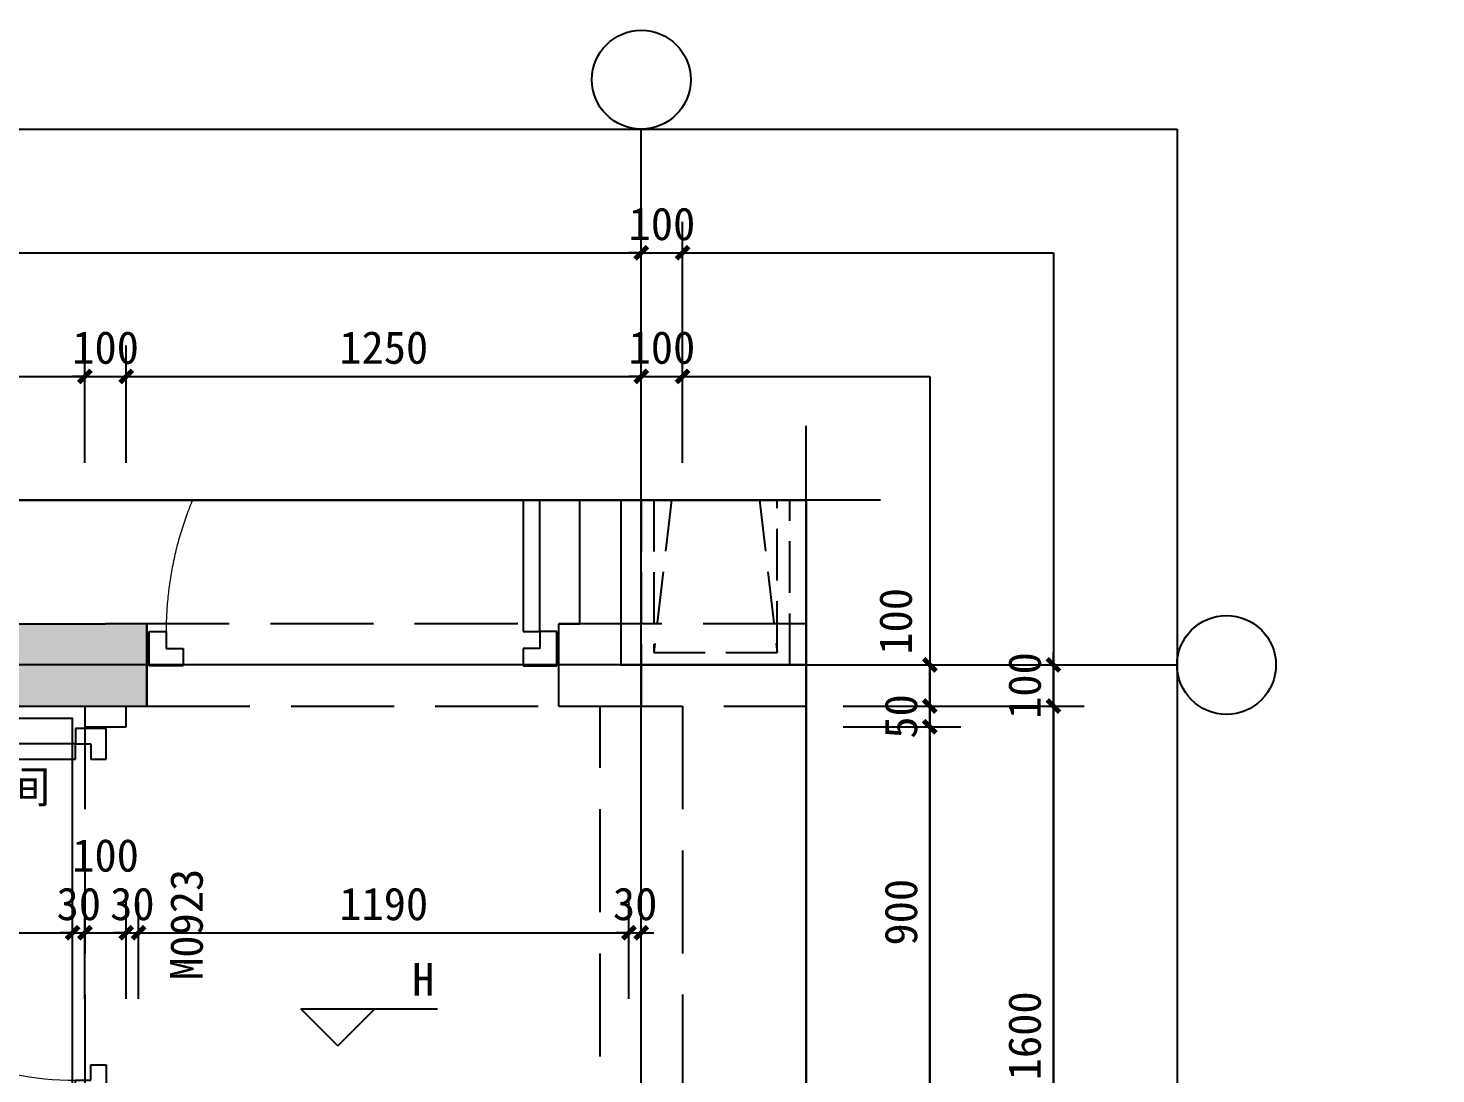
# Model space of a CAD drawing. Header units: millimetres. Extents: x -15 to 66915, y -15 to 18798.
# Drawn here: x 42392 to 45808, y 5430 to 7967 of the extents above; entities that cross this region are included whole.
import ezdxf
from ezdxf.enums import TextEntityAlignment as Align
from ezdxf.xclip import XClip

# ---------------------------------------------------------------- set-up
doc = ezdxf.new("R2010")
doc.units = ezdxf.units.MM
doc.header["$LTSCALE"] = 1000
doc.header["$XCLIPFRAME"] = 2
for name, pattern in [('105-家具-标$0$__DASH', [0.35, 0.25, -0.1]), ('105-家具-标$0$DASH', [0.35, 0.25, -0.1]), ('125-CF-3.1x2.4$0$DASH', [0.35, 0.25, -0.1]), ('3#-轴线$0$DOTE', [2.42, 2, -0.2, 0.02, -0.2]), ('DASH', [0.35, 0.25, -0.1])]:
    doc.linetypes.add(name, pattern=pattern)
doc.layers.get('Defpoints').update_dxf_attribs({"color": 4, "linetype": 'DASH'})
for name, color, linetype in [('105-墙体$0$A-COLU-CONC-HATC', 204, 'Continuous'), ('105-墙体$0$A-WALL-CONC', 9, 'Continuous'), ('105-家具-标$0$FF-FURN', 47, '105-家具-标$0$DASH'), ('110-J-MC$0$A-ANNO-HATC-SOLD', 252, 'Continuous'), ('110-J-MC$0$A-DOOR', 51, 'Continuous'), ('110-J-MC$0$A-FLOR-HRAL', 71, 'Continuous'), ('110-J-MC$0$A-WALL-BLOK', 131, 'Continuous'), ('110-J-MC$0$A-WALL-CONC', 9, 'Continuous'), ('110-J-MC$0$A-WALL-INSL', 241, 'Continuous'), ('120-CF-3.1x2.3$0$A-FLOR-SPCL', 225, 'Continuous'), ('125-CF-3.1x2.4$0$A-FLOR-SPCL', 225, 'Continuous'), ('125-WC-2x1.6+2.65x1.6$0$A-FLOR-SPCL', 225, 'Continuous'), ('125-墙体$0$125-墙体$0$A-COLU-CONC-HATC', 204, 'Continuous'), ('125-墙体$0$125-墙体$0$A-DOOR', 51, 'Continuous'), ('125-墙体$0$125-墙体$0$A-WALL-BLOK', 131, 'Continuous'), ('125-墙体$0$125-墙体$0$A-WALL-CONC', 9, 'Continuous'), ('140-墙体$0$A-COLU-CONC-HATC', 204, 'Continuous'), ('140-墙体$0$A-DOOR', 51, 'Continuous'), ('140-墙体$0$A-WALL-BLOK', 131, 'Continuous'), ('140-墙体$0$A-WALL-CONC', 9, 'Continuous'), ('3#-轴线$0$A-ANNO-DOTE', 10, '3#-轴线$0$DOTE'), ('3#~5#楼$0$A-ANNO-AXIS', 3, 'Continuous'), ('3#~5#楼$0$A-ANNO-DIMS', 3, 'Continuous'), ('3#~5#楼$0$A-ANNO-ELEV', 3, 'Continuous'), ('3#~5#楼$0$A-ANNO-SYMB', 3, 'Continuous'), ('3#~5#楼$0$A-ANNO-TEXT', 3, 'Continuous'), ('AXIS_TEXT', 7, 'Continuous')]:
    doc.layers.add(name, color=color, linetype=linetype)
doc.styles.add('3#~5#楼$0$_TCH_DIM', font='')
doc.styles.add('3#~5#楼$0$_TCH_DIM_T3', font='')
doc.styles.add('3#~5#楼$0$Standard', font='')
doc.styles.add('COMPLEX', font='COMPLEX')
doc.styles.get('3#~5#楼$0$_TCH_DIM').set_extended_font_data('SimSun')
doc.styles.get('3#~5#楼$0$_TCH_DIM_T3').set_extended_font_data('SimSun')
doc.styles.get('3#~5#楼$0$Standard').set_extended_font_data('SimSun')
doc.dimstyles.new('3#~5#楼$0$_TCH_ARCH&&30', dxfattribs={"dimtxt": 79.303797, "dimasz": 30, "dimexe": 75, "dimexo": 90, "dimgap": 30, "dimtad": 1, "dimdec": 0, "dimzin": 0, "dimdsep": 46, "dimtxsty": '3#~5#楼$0$_TCH_DIM_T3', "dimblk": '3#~5#楼$0$_ArchTick', "dimcen": 0.09, "dimclrt": 7, "dimazin": 2, "dimtfac": 1, "dimtdec": 0, "dimtix": 1, "dimtmove": 2, "dimatfit": 3, "dimfxl": 100, "dimtolj": 1, "dimtzin": 0, "dimarcsym": 0})

# ---------------------------------------------------------------- blocks, each defined once
blk = doc.blocks.new('105-家具-标$0$JR_Circles_Lignet_Roset_GR_365')
at = {"layer": '105-家具-标$0$FF-FURN', "color": 8, "linetype": '105-家具-标$0$DASH', "ltscale": 300}
for p, q in [((19.4, 0), (-19.4, 0)), ((0, 19.4), (0, -19.4))]:
    blk.add_line(p, q, dxfattribs=at)
for points in [[(-109.5, 10), (-104.5, 10, -0.908893), (104.5, 10), (109.5, 10, 0.912871)], [(-48.9, 10), (-109.5, 10, 0.022763), (-110, 0, 0.022763), (-109.5, -10), (-48.9, -10)], [(48.9, 10), (109.5, 10, -0.022763), (110, 0, -0.022763), (109.5, -10), (48.9, -10)], [(109.5, -10), (104.5, -10, -0.908893), (-104.5, -10), (-109.5, -10, 0.912871)]]:
    blk.add_lwpolyline(points, format="xyb", close=True, dxfattribs=at)
for points in [[(-43.9, 10), (-48.9, 10), (-48.9, -10), (-43.9, -10)], [(43.9, 10), (48.9, 10), (48.9, -10), (43.9, -10)]]:
    blk.add_lwpolyline(points, close=True, dxfattribs=at)
at = {"layer": '105-家具-标$0$FF-FURN', "linetype": '105-家具-标$0$DASH', "ltscale": 300}
for radius in [182.5, 177.5]:
    blk.add_circle((0, 0), radius, dxfattribs=at)
blk = doc.blocks.new('105-家具-标', base_point=(48050, 37750.5))
at = {"layer": '105-家具-标$0$FF-FURN', "linetype": '105-家具-标$0$__DASH', "ltscale": 20, "elevation": 0}
blk.add_lwpolyline([(46810.6, 38220.7), (46810.6, 37865.3), (45278.4, 37865.3), (45278.4, 40384), (46810.6, 40384), (46810.6, 40020.7)], dxfattribs=at)
at = {"layer": '105-家具-标$0$FF-FURN', "ltscale": 300}
blk.add_lwpolyline([(48000, 37750.5), (47570, 37750.5), (47570, 38200.3), (48000, 38200.3)], close=True, dxfattribs=at)
at = {"layer": 'Defpoints'}
blk.add_lwpolyline([(44800, 41950.5), (48050, 41950.5), (48050, 37750.5), (44800, 37750.5)], close=True, dxfattribs=at)
at = {"extrusion": (0, 0, -1), "xscale": -0.8321917809080333, "yscale": 0.8321917809080333, "zscale": -0.8321917809080333}
blk.add_blockref('105-家具-标$0$JR_Circles_Lignet_Roset_GR_365', (-47785, 37975.4), dxfattribs=at)
blk = doc.blocks.new('105-墙体')
at = {"layer": '105-墙体$0$A-COLU-CONC-HATC'}
for points in [[(-3550, 3250), (-3550, 100), (-3450, 33.3), (-3350, 100), (-3350, 3250)], [(-3950, -100), (-3450, -100), (-3450, 33.3), (-3550, 100), (-3950, 100)], [(-3450, 33.3), (-3450, -100), (-3000, -100), (-3000, 100), (-3350, 100)], [(-700, 100), (-700, -100), (-100, -100), (-100, 100)]]:
    blk.add_hatch(color=256, dxfattribs=at).paths.add_polyline_path(points)
at = {"layer": '105-墙体$0$A-WALL-CONC'}
for p, q in [((-3350, 3250), (-3350, 100)), ((-3350, 100), (-3000, 100)), ((-3000, 100), (-3000, -100)), ((-700, 100), (-100, 100)), ((-3950, -100), (-3450, -100)), ((-3450, -100), (-3000, -100)), ((-700, -100), (-100, -100))]:
    blk.add_line(p, q, dxfattribs=at)
blk = doc.blocks.new('110-J-MC$0$$WINLIB2D$00000001')
at = {"color": 0}
for points in [[(-0.5, 0.5), (-0.5, -0.5)], [(-0.5, 0.5), (0.5, 0.5)], [(0.5, -0.5), (0.5, 0.5)], [(0.5, 0.1667), (-0.5, 0.1667)], [(0.5, -0.1667), (-0.5, -0.1667)], [(-0.5, -0.5), (0.5, -0.5)]]:
    blk.add_lwpolyline(points, dxfattribs=at)
blk = doc.blocks.new('110-J-MC')
at = {"layer": '110-J-MC$0$A-ANNO-HATC-SOLD'}
blk.add_line((17300, 100), (19600, 100), dxfattribs=at)
at = {"layer": '110-J-MC$0$A-DOOR', "linetype": 'DASH'}
for p, q in [((17300, 100), (17300, -100)), ((19600, -100), (19600, 100))]:
    blk.add_line(p, q, dxfattribs=at)
at = {"layer": '110-J-MC$0$A-FLOR-HRAL'}
blk.add_line((18000, -710), (18000, -630), dxfattribs=at)
blk.add_lwpolyline([(17300, -700), (18000, -700), (18000, -720), (17300, -720)], close=True, dxfattribs=at)
at = {"layer": '110-J-MC$0$A-WALL-BLOK'}
for p, q in [((17100, -220), (17100, -100)), ((17100, -100), (17300, -100)), ((17300, -220), (17300, -100)), ((17100, -600), (17100, -220)), ((17300, -450), (17300, -220)), ((17300, -600), (17300, -450)), ((20200, -450), (19600, -450)), ((19600, -450), (19600, -600)), ((17100, -600), (17300, -600)), ((19600, -600), (20200, -600))]:
    blk.add_line(p, q, dxfattribs=at)
at = {"layer": '110-J-MC$0$A-WALL-CONC'}
for p, q in [((17300, -100), (17300, 100)), ((19600, -100), (19600, 100))]:
    blk.add_line(p, q, dxfattribs=at)
at = {"layer": '110-J-MC$0$A-WALL-INSL'}
for p, q in [((16980, -720), (16980, -220)), ((17300, -720), (17300, -600)), ((19600, -720), (19600, -600)), ((17300, -720), (16980, -720)), ((20200, -720), (19600, -720))]:
    blk.add_line(p, q, dxfattribs=at)
blk.add_lwpolyline([(16350, -220), (16980, -220)], dxfattribs=at)
at = {"layer": '110-J-MC$0$A-DOOR', "xscale": -2300, "yscale": -270, "zscale": 270, "rotation": 180}
blk.add_blockref('110-J-MC$0$$WINLIB2D$00000001', (18450, -585), dxfattribs=at)
blk = doc.blocks.new('1#2#楼$0$bhgtfv')
ref = blk.add_blockref('105-家具-标', (-6350, -10050), dxfattribs=dict(xscale=-1))
XClip(ref).set_block_clipping_path([(48500.0000000003, 35550.2386765273), (37700.0000000002, 35550.5252865783), (37700.0000000012, 41950.5252865784), (40400.0000000003, 41950.5252865782), (40400.0000000003, 49450.2386765273), (48500.0000000001, 49450.2386765273)])
ref = blk.add_blockref('105-墙体', (-6450, -10150), dxfattribs=dict(xscale=-1))
XClip(ref).set_block_clipping_path([(350, -2100.286610051), (-10450.0000000001, -2100), (-10449.9999999991, 4300.0000000001), (-7750, 4299.9999999999), (-7750, 11799.713389949), (349.9999999998, 11799.713389949)])
ref = blk.add_blockref('110-J-MC', (13850, -10150), dxfattribs=dict(xscale=-1))
XClip(ref).set_block_clipping_path([(20650, -2100.286610051), (9849.9999999999, -2100), (9850.0000000009, 4300.0000000001), (12550, 4299.9999999999), (12550, 11799.713389949), (20649.9999999998, 11799.713389949)])
blk = doc.blocks.new('140-墙体$0$$DorLib2D$00000009')
for p, q in [((0.4129, 0.9053), (0.4129, 0.0807)), ((0.4541, 0.9053), (0.4129, 0.9053)), ((0.4541, 0.0807), (0.4541, 0.9053)), ((0.4129, 0.7822), (0.378, 0.7822)), ((0.489, 0.7822), (0.4541, 0.7822)), ((0.4129, 0.6235), (0.378, 0.6235)), ((0.489, 0.6235), (0.4541, 0.6235)), ((-0.4941, 0.0807), (-0.4529, 0.0807)), ((-0.4941, -0.0018), (-0.4941, 0.0807)), ((-0.4529, 0.0807), (-0.4529, 0.0395)), ((0.4129, 0.0807), (0.4541, 0.0807)), ((0.4953, 0.0807), (0.4541, 0.0807)), ((0.4541, 0.0807), (0.4541, 0.0395)), ((0.4953, -0.0018), (0.4953, 0.0807)), ((-0.4529, 0.0395), (-0.4117, 0.0395)), ((-0.4117, 0.0395), (-0.4117, -0.0018)), ((0.4541, 0.0395), (0.4129, 0.0395)), ((0.4129, 0.0395), (0.4129, -0.0018)), ((-0.4941, -0.0018), (-0.4941, -0.0018)), ((-0.4117, -0.0018), (-0.4941, -0.0018)), ((0.4129, -0.0018), (0.4953, -0.0018)), ((0.4953, -0.0018), (0.4953, -0.0018))]:
    blk.add_line(p, q)
at = {"lineweight": 13}
for p, q in [((0.378, 0.7822), (0.378, 0.6235)), ((0.489, 0.7822), (0.489, 0.6235))]:
    blk.add_line(p, q, dxfattribs=at)
blk.add_arc((0.3716, 0.0817), 0.8246, 87.134, 180.0717, dxfattribs=at)
blk = doc.blocks.new('140-墙体')
at = {"layer": '140-墙体$0$A-COLU-CONC-HATC'}
for points in [[(-9250, -100), (-8550, -100), (-8550, 100), (-9250, 100)], [(-8550, 100), (-8550, -100), (-7950, -100), (-7950, 100)]]:
    blk.add_hatch(color=256, dxfattribs=at).paths.add_polyline_path(points)
at = {"layer": '140-墙体$0$A-WALL-BLOK'}
for p, q in [((-8450, 200), (-8550, 200)), ((-8550, 200), (-8550, 100)), ((-8450, 100), (-8450, 200))]:
    blk.add_line(p, q, dxfattribs=at)
at = {"layer": '140-墙体$0$A-WALL-CONC'}
for p, q in [((-9250, 100), (-8550, 100)), ((-9250, 100), (-9250, -100)), ((-8550, 100), (-7950, 100)), ((-7950, 100), (-7950, -100)), ((-9250, -100), (-8550, -100)), ((-8550, -100), (-7950, -100))]:
    blk.add_line(p, q, dxfattribs=at)
at = {"layer": '140-墙体$0$A-DOOR', "xscale": -1000, "yscale": 1000, "zscale": 100, "rotation": 90}
blk.add_blockref('140-墙体$0$$DorLib2D$00000009', (-8500, 700), dxfattribs=at)
blk = doc.blocks.new('140-家具-标', base_point=(48250, 37750.5))
at = {"layer": 'Defpoints'}
blk.add_lwpolyline([(52050, 37750.5), (56700, 37750.5), (56700, 45550.5), (52050, 45550.5)], close=True, dxfattribs=at)
blk = doc.blocks.new('1#2#楼$0$BGTVF')
ref = blk.add_blockref('140-墙体', (8550, -11200))
XClip(ref).set_block_clipping_path([(-12550, 3900.0000000001), (-9750, 3900.0000000001), (-9750, 11800.0000000001), (400.0000000001, 11800.0000000001), (400.0000000001, -2099.9999999999), (-12549.9999999999, -2100.0000000001)])
at = {"xscale": -1}
blk.add_blockref('140-家具-标', (8550, -11100), dxfattribs=at)
blk = doc.blocks.new('1#2#楼')
ref = blk.add_blockref('1#2#楼$0$bhgtfv', (48765.5, 17612.7))
XClip(ref).set_block_clipping_path([(-6850, -6150.0000760176), (-2600, -1749.9997476638)])
ref = blk.add_blockref('1#2#楼$0$BGTVF', (44795.5, 18662.7))
XClip(ref).set_block_clipping_path([(4450, -7200), (9050.0000531961, -2800)])
blk = doc.blocks.new('120-CF-3.1x2.3')
at = {"layer": '120-CF-3.1x2.3$0$A-FLOR-SPCL'}
blk.add_lwpolyline([(-50, -3045), (-650, -3045), (-650, -650), (-1650, -650), (-1650, -1950), (-2250, -1950)], dxfattribs=at)
at = {"layer": 'Defpoints'}
blk.add_lwpolyline([(-2300, 0), (0, 0), (0, -3100), (-2300, -3100)], close=True, dxfattribs=at)
blk = doc.blocks.new('120-墙体')
at = {"layer": 'Defpoints'}
blk.add_lwpolyline([(-6350, -3300), (-1750, -3300), (-1750, -3100), (-6350, -3100)], close=True, dxfattribs=at)
blk.add_blockref('120-CF-3.1x2.3', (-2900, -100))
blk = doc.blocks.new('125-CF-3.1x2.4')
at = {"layer": '125-CF-3.1x2.4$0$A-FLOR-SPCL'}
for points in [[(50, -3100), (50, -450), (410, -450), (410, -50), (2050, -50), (2050, -350), (2350, -350), (2350, -3100)], [(50, -3100), (650, -3100), (650, -650), (1750, -650), (1750, -1950), (2350, -1950)]]:
    blk.add_lwpolyline(points, dxfattribs=at)
at = {"layer": '125-CF-3.1x2.4$0$A-FLOR-SPCL', "linetype": '125-CF-3.1x2.4$0$DASH', "ltscale": 0.5}
for points in [[(410, -450), (50, -450), (50, -3100), (410, -3100)], [(380, -480), (80, -480), (80, -3070), (380, -3070)]]:
    blk.add_lwpolyline(points, close=True, dxfattribs=at)
for points in [[(80, -480), (380, -3070)], [(380, -480), (80, -3070)]]:
    blk.add_lwpolyline(points, dxfattribs=at)
at = {"layer": 'Defpoints'}
blk.add_lwpolyline([(0, -3100), (2400, -3100), (2400, 0), (0, 0)], close=True, dxfattribs=at)
blk = doc.blocks.new('125-WC-2x1.6+2.65x1.6')
at = {"layer": '125-WC-2x1.6+2.65x1.6$0$A-FLOR-SPCL'}
blk.add_lwpolyline([(1030, -1570), (1970, -1570), (1970, -30), (30, -30), (30, -1220), (1030, -1220)], close=True, dxfattribs=at)
at = {"layer": 'Defpoints'}
blk.add_lwpolyline([(0, 0), (2000, 0), (2000, -1600), (0, -1600)], close=True, dxfattribs=at)
blk = doc.blocks.new('125-墙体$0$125-墙体$0$$DorLib2D$00000009')
for p, q in [((0.4129, 0.9053), (0.4129, 0.0807)), ((0.4541, 0.9053), (0.4129, 0.9053)), ((0.4541, 0.0807), (0.4541, 0.9053)), ((0.4129, 0.7822), (0.378, 0.7822)), ((0.489, 0.7822), (0.4541, 0.7822)), ((0.4129, 0.6235), (0.378, 0.6235)), ((0.489, 0.6235), (0.4541, 0.6235)), ((-0.4941, 0.0807), (-0.4529, 0.0807)), ((-0.4941, -0.0018), (-0.4941, 0.0807)), ((-0.4529, 0.0807), (-0.4529, 0.0395)), ((0.4129, 0.0807), (0.4541, 0.0807)), ((0.4953, 0.0807), (0.4541, 0.0807)), ((0.4541, 0.0807), (0.4541, 0.0395)), ((0.4953, -0.0018), (0.4953, 0.0807)), ((-0.4529, 0.0395), (-0.4117, 0.0395)), ((-0.4117, 0.0395), (-0.4117, -0.0018)), ((0.4541, 0.0395), (0.4129, 0.0395)), ((0.4129, 0.0395), (0.4129, -0.0018)), ((-0.4941, -0.0018), (-0.4941, -0.0018)), ((-0.4117, -0.0018), (-0.4941, -0.0018)), ((0.4129, -0.0018), (0.4953, -0.0018)), ((0.4953, -0.0018), (0.4953, -0.0018))]:
    blk.add_line(p, q)
at = {"lineweight": 13}
for p, q in [((0.378, 0.7822), (0.378, 0.6235)), ((0.489, 0.7822), (0.489, 0.6235))]:
    blk.add_line(p, q, dxfattribs=at)
blk.add_arc((0.3716, 0.0817), 0.8246, 87.134, 180.0717, dxfattribs=at)
blk = doc.blocks.new('125-墙体')
at = {"layer": '125-墙体$0$125-墙体$0$A-COLU-CONC-HATC'}
for points in [[(33.3, -3200), (100, -3300), (2150, -3300), (2150, -3100), (100, -3100)], [(2150, -3300), (2250, -3300), (2250, -3100), (2150, -3100)]]:
    blk.add_hatch(color=256, dxfattribs=at).paths.add_polyline_path(points)
at = {"layer": '125-墙体$0$125-墙体$0$A-WALL-BLOK'}
for p, q in [((3300, -100), (3300, -3100)), ((3400, -100), (3400, -3200)), ((3250, -3100), (3300, -3100)), ((3400, -3200), (3450, -3200)), ((3450, -3200), (3450, -3300)), ((2100, -3300), (2100, -3350)), ((2200, -3350), (2200, -3300)), ((3250, -3300), (3350, -3300)), ((3350, -3300), (3450, -3300)), ((2100, -3350), (2200, -3350))]:
    blk.add_line(p, q, dxfattribs=at)
at = {"layer": '125-墙体$0$125-墙体$0$A-WALL-CONC'}
for p, q in [((100, -3100), (2150, -3100)), ((2250, -3100), (2150, -3100)), ((2250, -3300), (2250, -3100)), ((3250, -3300), (3250, -3100)), ((100, -3300), (2150, -3300)), ((2150, -3300), (2250, -3300))]:
    blk.add_line(p, q, dxfattribs=at)
at = {"layer": 'Defpoints'}
for points in [[(2250, -3300), (6950, -3300), (6950, -3100), (2250, -3100)], [(3350, -3300), (3550, -3300), (3550, -6600), (3350, -6600)]]:
    blk.add_lwpolyline(points, close=True, dxfattribs=at)
for name, p in [('125-CF-3.1x2.4', (3400, -100)), ('125-WC-2x1.6+2.65x1.6', (100, -3300))]:
    blk.add_blockref(name, p)
at = {"layer": '125-墙体$0$125-墙体$0$A-DOOR', "xscale": 1000, "yscale": 1000, "zscale": 200}
blk.add_blockref('125-墙体$0$125-墙体$0$$DorLib2D$00000009', (2750, -3200), dxfattribs=at)
at = {"layer": '125-墙体$0$125-墙体$0$A-DOOR', "xscale": -900, "yscale": -900, "zscale": 100, "rotation": 270}
blk.add_blockref('125-墙体$0$125-墙体$0$$DorLib2D$00000009', (2150, -3800), dxfattribs=at)
blk = doc.blocks.new('3#-轴线')
at = {"layer": '3#-轴线$0$A-ANNO-DOTE'}
for points in [[(-3000, 500), (45757.3, 500)], [(-3000, 0), (45757.3, 0)], [(-3000, -3200), (45757.3, -3200)], [(38350, -16100), (38350, -3200)]]:
    blk.add_lwpolyline(points, dxfattribs=at)
blk = doc.blocks.new('120-家具-标')
at = {"layer": 'Defpoints'}
blk.add_lwpolyline([(0, 0), (-7700, 0), (-7700, -3000), (-6750, -3000), (-6750, -4800), (-8250, -4800), (-8250, -7100), (-9450, -7100), (-9450, -10900), (800, -10900), (800, -5100), (0, -5100)], close=True, dxfattribs=at)
blk = doc.blocks.new('3#~5#楼$0$bghtrb')
at = {"xscale": -1}
for name, p in [('125-墙体', (20100, 0)), ('120-家具-标', (100, -100))]:
    blk.add_blockref(name, p, dxfattribs=at)
blk.add_blockref('3#-轴线', (-21700, 0))
blk.add_blockref('120-墙体', (0, 0), dxfattribs=at)
blk = doc.blocks.new('_AXISO')
blk.add_circle((0, 0), 0.5)
at = {"layer": 'AXIS_TEXT', "style": 'COMPLEX', "width": 1.041667}
blk.add_attdef('A', text='', height=0.56, dxfattribs=at).set_placement((-0.25, -0.28), (0.25, -0.28), align=Align.FIT)
blk = doc.blocks.new('3#~5#楼$0$_ArchTick')
at = {"color": 0, "linetype": 'ByBlock', "const_width": 0.4}
blk.add_lwpolyline([(-0.5, -0.5), (0.5, 0.5)], dxfattribs=at)
blk = doc.blocks.new('*D1047')
at = {"layer": '3#~5#楼$0$A-ANNO-DIMS', "color": 0, "lineweight": -2, "transparency": 16777216}
for p, q in [((44370.3, 6272.2), (44655.3, 6272.2)), ((44580.3, 5372.2), (44580.3, 6272.2)), ((44370.3, 5372.2), (44655.3, 5372.2))]:
    blk.add_line(p, q, dxfattribs=at)
at = {"layer": 'Defpoints', "color": 0, "transparency": 16777216}
for p in [(44280.3, 6272.2), (44580.3, 6272.2), (44280.3, 5372.2)]:
    blk.add_point(p, dxfattribs=at)
at = {"layer": '3#~5#楼$0$A-ANNO-DIMS', "color": 0, "lineweight": -2, "transparency": 16777216, "xscale": 30, "yscale": 30, "zscale": 30}
for p, rotation in [((44580.3, 6272.2), 90), ((44580.3, 5372.2), 270)]:
    blk.add_blockref('3#~5#楼$0$_ArchTick', p, dxfattribs=dict(at, rotation=rotation))
at = {"layer": '3#~5#楼$0$A-ANNO-DIMS', "color": 7, "transparency": 16777216, "insert": (44510.7, 5822.2), "char_height": 79.3, "attachment_point": 5, "rotation": 90, "style": '3#~5#楼$0$_TCH_DIM_T3'}
blk.add_mtext('\\A1;900', dxfattribs=at)
blk = doc.blocks.new('*D1048')
at = {"layer": '3#~5#楼$0$A-ANNO-DIMS', "color": 0, "lineweight": -2, "transparency": 16777216}
for p, q in [((44370.3, 6322.2), (44655.3, 6322.2)), ((44580.3, 6322.2), (44580.3, 6352.2)), ((44580.3, 6272.2), (44580.3, 6322.2)), ((44370.3, 6272.2), (44655.3, 6272.2)), ((44580.3, 6272.2), (44580.3, 6242.2))]:
    blk.add_line(p, q, dxfattribs=at)
at = {"layer": 'Defpoints', "color": 0, "transparency": 16777216}
for p in [(44280.3, 6322.2), (44580.3, 6322.2), (44280.3, 6272.2)]:
    blk.add_point(p, dxfattribs=at)
at = {"layer": '3#~5#楼$0$A-ANNO-DIMS', "color": 0, "lineweight": -2, "transparency": 16777216, "xscale": 30, "yscale": 30, "zscale": 30}
for p, rotation in [((44580.3, 6322.2), 270), ((44580.3, 6272.2), 90)]:
    blk.add_blockref('3#~5#楼$0$_ArchTick', p, dxfattribs=dict(at, rotation=rotation))
at = {"layer": '3#~5#楼$0$A-ANNO-DIMS', "color": 7, "transparency": 16777216, "insert": (44510.7, 6297.2), "char_height": 79.3, "attachment_point": 5, "rotation": 90, "style": '3#~5#楼$0$_TCH_DIM_T3'}
blk.add_mtext('\\A1;50', dxfattribs=at)
blk = doc.blocks.new('*D1049')
at = {"layer": '3#~5#楼$0$A-ANNO-DIMS', "color": 0, "lineweight": -2, "transparency": 16777216}
for p, q in [((44370.3, 6422.2), (44655.3, 6422.2)), ((44580.3, 6322.2), (44580.3, 6422.2)), ((44370.3, 6322.2), (44655.3, 6322.2))]:
    blk.add_line(p, q, dxfattribs=at)
at = {"layer": 'Defpoints', "color": 0, "transparency": 16777216}
for p in [(44280.3, 6422.2), (44580.3, 6422.2), (44280.3, 6322.2)]:
    blk.add_point(p, dxfattribs=at)
at = {"layer": '3#~5#楼$0$A-ANNO-DIMS', "color": 0, "lineweight": -2, "transparency": 16777216, "xscale": 30, "yscale": 30, "zscale": 30}
for p, rotation in [((44580.3, 6422.2), 90), ((44580.3, 6322.2), 270)]:
    blk.add_blockref('3#~5#楼$0$_ArchTick', p, dxfattribs=dict(at, rotation=rotation))
at = {"layer": '3#~5#楼$0$A-ANNO-DIMS', "color": 7, "transparency": 16777216, "insert": (44497.8, 6528), "char_height": 79.3, "attachment_point": 5, "rotation": 90, "style": '3#~5#楼$0$_TCH_DIM_T3'}
blk.add_mtext('\\A1;100', dxfattribs=at)
blk = doc.blocks.new('*D1050')
at = {"layer": '3#~5#楼$0$A-ANNO-DIMS', "color": 0, "lineweight": -2, "transparency": 16777216}
for p, q in [((44370.3, 6422.2), (44955.3, 6422.2)), ((44880.3, 6422.2), (44880.3, 6452.2)), ((44880.3, 6322.2), (44880.3, 6422.2)), ((44370.3, 6322.2), (44955.3, 6322.2)), ((44880.3, 6322.2), (44880.3, 6292.2))]:
    blk.add_line(p, q, dxfattribs=at)
at = {"layer": 'Defpoints', "color": 0, "transparency": 16777216}
for p in [(44280.3, 6422.2), (44880.3, 6422.2), (44280.3, 6322.2)]:
    blk.add_point(p, dxfattribs=at)
at = {"layer": '3#~5#楼$0$A-ANNO-DIMS', "color": 0, "lineweight": -2, "transparency": 16777216, "xscale": 30, "yscale": 30, "zscale": 30}
for p, rotation in [((44880.3, 6422.2), 270), ((44880.3, 6322.2), 90)]:
    blk.add_blockref('3#~5#楼$0$_ArchTick', p, dxfattribs=dict(at, rotation=rotation))
at = {"layer": '3#~5#楼$0$A-ANNO-DIMS', "color": 7, "transparency": 16777216, "insert": (44810.7, 6372.2), "char_height": 79.3, "attachment_point": 5, "rotation": 90, "style": '3#~5#楼$0$_TCH_DIM_T3'}
blk.add_mtext('\\A1;100', dxfattribs=at)
blk = doc.blocks.new('*D1051')
at = {"layer": '3#~5#楼$0$A-ANNO-DIMS', "color": 0, "lineweight": -2, "transparency": 16777216}
for p, q in [((44370.3, 6322.2), (44955.3, 6322.2)), ((44880.3, 4722.2), (44880.3, 6322.2)), ((44370.3, 4722.2), (44955.3, 4722.2))]:
    blk.add_line(p, q, dxfattribs=at)
at = {"layer": 'Defpoints', "color": 0, "transparency": 16777216}
for p in [(44280.3, 6322.2), (44880.3, 6322.2), (44280.3, 4722.2)]:
    blk.add_point(p, dxfattribs=at)
at = {"layer": '3#~5#楼$0$A-ANNO-DIMS', "color": 0, "lineweight": -2, "transparency": 16777216, "xscale": 30, "yscale": 30, "zscale": 30}
for p, rotation in [((44880.3, 6322.2), 90), ((44880.3, 4722.2), 270)]:
    blk.add_blockref('3#~5#楼$0$_ArchTick', p, dxfattribs=dict(at, rotation=rotation))
at = {"layer": '3#~5#楼$0$A-ANNO-DIMS', "color": 7, "transparency": 16777216, "insert": (44810.7, 5522.2), "char_height": 79.3, "attachment_point": 5, "rotation": 90, "style": '3#~5#楼$0$_TCH_DIM_T3'}
blk.add_mtext('\\A1;1600', dxfattribs=at)
blk = doc.blocks.new('*D1066')
at = {"layer": '3#~5#楼$0$A-ANNO-DIMS', "color": 0, "lineweight": -2, "transparency": 16777216}
for p, q in [((43880.3, 6912.2), (43880.3, 7197.2)), ((43980.3, 6912.2), (43980.3, 7197.2)), ((43880.3, 7122.2), (43850.3, 7122.2)), ((43880.3, 7122.2), (43980.3, 7122.2)), ((43980.3, 7122.2), (44010.3, 7122.2))]:
    blk.add_line(p, q, dxfattribs=at)
at = {"layer": 'Defpoints', "color": 0, "transparency": 16777216}
for p in [(43980.3, 7122.2), (43880.3, 6822.2), (43980.3, 6822.2)]:
    blk.add_point(p, dxfattribs=at)
at = {"layer": '3#~5#楼$0$A-ANNO-DIMS', "color": 0, "lineweight": -2, "transparency": 16777216, "xscale": 30, "yscale": 30, "zscale": 30}
blk.add_blockref('3#~5#楼$0$_ArchTick', (43880.3, 7122.2), dxfattribs=at)
at = {"layer": '3#~5#楼$0$A-ANNO-DIMS', "color": 0, "lineweight": -2, "transparency": 16777216, "xscale": 30, "yscale": 30, "zscale": 30, "rotation": 180}
blk.add_blockref('3#~5#楼$0$_ArchTick', (43980.3, 7122.2), dxfattribs=at)
at = {"layer": '3#~5#楼$0$A-ANNO-DIMS', "color": 7, "transparency": 16777216, "insert": (43930.3, 7191.9), "char_height": 79.3, "attachment_point": 5, "style": '3#~5#楼$0$_TCH_DIM_T3'}
blk.add_mtext('\\A1;100', dxfattribs=at)
blk = doc.blocks.new('*D1067')
at = {"layer": '3#~5#楼$0$A-ANNO-DIMS', "color": 0, "lineweight": -2, "transparency": 16777216}
for p, q in [((42630.3, 6912.2), (42630.3, 7197.2)), ((43880.3, 6912.2), (43880.3, 7197.2)), ((42630.3, 7122.2), (43880.3, 7122.2))]:
    blk.add_line(p, q, dxfattribs=at)
at = {"layer": 'Defpoints', "color": 0, "transparency": 16777216}
for p in [(43880.3, 7122.2), (42630.3, 6822.2), (43880.3, 6822.2)]:
    blk.add_point(p, dxfattribs=at)
at = {"layer": '3#~5#楼$0$A-ANNO-DIMS', "color": 0, "lineweight": -2, "transparency": 16777216, "xscale": 30, "yscale": 30, "zscale": 30, "rotation": 180}
blk.add_blockref('3#~5#楼$0$_ArchTick', (42630.3, 7122.2), dxfattribs=at)
at = {"layer": '3#~5#楼$0$A-ANNO-DIMS', "color": 0, "lineweight": -2, "transparency": 16777216, "xscale": 30, "yscale": 30, "zscale": 30}
blk.add_blockref('3#~5#楼$0$_ArchTick', (43880.3, 7122.2), dxfattribs=at)
at = {"layer": '3#~5#楼$0$A-ANNO-DIMS', "color": 7, "transparency": 16777216, "insert": (43255.3, 7191.9), "char_height": 79.3, "attachment_point": 5, "style": '3#~5#楼$0$_TCH_DIM_T3'}
blk.add_mtext('\\A1;1250', dxfattribs=at)
blk = doc.blocks.new('*D1068')
at = {"layer": '3#~5#楼$0$A-ANNO-DIMS', "color": 0, "lineweight": -2, "transparency": 16777216}
for p, q in [((42530.3, 6912.2), (42530.3, 7197.2)), ((42630.3, 6912.2), (42630.3, 7197.2)), ((42530.3, 7122.2), (42500.3, 7122.2)), ((42530.3, 7122.2), (42630.3, 7122.2)), ((42630.3, 7122.2), (42660.3, 7122.2))]:
    blk.add_line(p, q, dxfattribs=at)
at = {"layer": 'Defpoints', "color": 0, "transparency": 16777216}
for p in [(42630.3, 7122.2), (42530.3, 6822.2), (42630.3, 6822.2)]:
    blk.add_point(p, dxfattribs=at)
at = {"layer": '3#~5#楼$0$A-ANNO-DIMS', "color": 0, "lineweight": -2, "transparency": 16777216, "xscale": 30, "yscale": 30, "zscale": 30}
blk.add_blockref('3#~5#楼$0$_ArchTick', (42530.3, 7122.2), dxfattribs=at)
at = {"layer": '3#~5#楼$0$A-ANNO-DIMS', "color": 0, "lineweight": -2, "transparency": 16777216, "xscale": 30, "yscale": 30, "zscale": 30, "rotation": 180}
blk.add_blockref('3#~5#楼$0$_ArchTick', (42630.3, 7122.2), dxfattribs=at)
at = {"layer": '3#~5#楼$0$A-ANNO-DIMS', "color": 7, "transparency": 16777216, "insert": (42580.3, 7191.9), "char_height": 79.3, "attachment_point": 5, "style": '3#~5#楼$0$_TCH_DIM_T3'}
blk.add_mtext('\\A1;100', dxfattribs=at)
blk = doc.blocks.new('*D1069')
at = {"layer": '3#~5#楼$0$A-ANNO-DIMS', "color": 0, "lineweight": -2, "transparency": 16777216}
for p, q in [((40530.3, 6912.2), (40530.3, 7197.2)), ((42530.3, 6912.2), (42530.3, 7197.2)), ((40530.3, 7122.2), (42530.3, 7122.2))]:
    blk.add_line(p, q, dxfattribs=at)
at = {"layer": 'Defpoints', "color": 0, "transparency": 16777216}
for p in [(42530.3, 7122.2), (40530.3, 6822.2), (42530.3, 6822.2)]:
    blk.add_point(p, dxfattribs=at)
at = {"layer": '3#~5#楼$0$A-ANNO-DIMS', "color": 0, "lineweight": -2, "transparency": 16777216, "xscale": 30, "yscale": 30, "zscale": 30, "rotation": 180}
blk.add_blockref('3#~5#楼$0$_ArchTick', (40530.3, 7122.2), dxfattribs=at)
at = {"layer": '3#~5#楼$0$A-ANNO-DIMS', "color": 0, "lineweight": -2, "transparency": 16777216, "xscale": 30, "yscale": 30, "zscale": 30}
blk.add_blockref('3#~5#楼$0$_ArchTick', (42530.3, 7122.2), dxfattribs=at)
at = {"layer": '3#~5#楼$0$A-ANNO-DIMS', "color": 7, "transparency": 16777216, "insert": (41530.3, 7191.9), "char_height": 79.3, "attachment_point": 5, "style": '3#~5#楼$0$_TCH_DIM_T3'}
blk.add_mtext('\\A1;2000', dxfattribs=at)
blk = doc.blocks.new('*D1072')
at = {"layer": '3#~5#楼$0$A-ANNO-DIMS', "color": 0, "lineweight": -2, "transparency": 16777216}
for p, q in [((40530.3, 6912.2), (40530.3, 7497.2)), ((43880.3, 6912.2), (43880.3, 7497.2)), ((40530.3, 7422.2), (43880.3, 7422.2))]:
    blk.add_line(p, q, dxfattribs=at)
at = {"layer": 'Defpoints', "color": 0, "transparency": 16777216}
for p in [(43880.3, 7422.2), (40530.3, 6822.2), (43880.3, 6822.2)]:
    blk.add_point(p, dxfattribs=at)
at = {"layer": '3#~5#楼$0$A-ANNO-DIMS', "color": 0, "lineweight": -2, "transparency": 16777216, "xscale": 30, "yscale": 30, "zscale": 30, "rotation": 180}
blk.add_blockref('3#~5#楼$0$_ArchTick', (40530.3, 7422.2), dxfattribs=at)
at = {"layer": '3#~5#楼$0$A-ANNO-DIMS', "color": 0, "lineweight": -2, "transparency": 16777216, "xscale": 30, "yscale": 30, "zscale": 30}
blk.add_blockref('3#~5#楼$0$_ArchTick', (43880.3, 7422.2), dxfattribs=at)
at = {"layer": '3#~5#楼$0$A-ANNO-DIMS', "color": 7, "transparency": 16777216, "insert": (42205.3, 7491.9), "char_height": 79.3, "attachment_point": 5, "style": '3#~5#楼$0$_TCH_DIM_T3'}
blk.add_mtext('\\A1;3350', dxfattribs=at)
blk = doc.blocks.new('*D1073')
at = {"layer": '3#~5#楼$0$A-ANNO-DIMS', "color": 0, "lineweight": -2, "transparency": 16777216}
for p, q in [((43880.3, 6912.2), (43880.3, 7497.2)), ((43980.3, 6912.2), (43980.3, 7497.2)), ((43880.3, 7422.2), (43850.3, 7422.2)), ((43880.3, 7422.2), (43980.3, 7422.2)), ((43980.3, 7422.2), (44010.3, 7422.2))]:
    blk.add_line(p, q, dxfattribs=at)
at = {"layer": 'Defpoints', "color": 0, "transparency": 16777216}
for p in [(43980.3, 7422.2), (43880.3, 6822.2), (43980.3, 6822.2)]:
    blk.add_point(p, dxfattribs=at)
at = {"layer": '3#~5#楼$0$A-ANNO-DIMS', "color": 0, "lineweight": -2, "transparency": 16777216, "xscale": 30, "yscale": 30, "zscale": 30}
blk.add_blockref('3#~5#楼$0$_ArchTick', (43880.3, 7422.2), dxfattribs=at)
at = {"layer": '3#~5#楼$0$A-ANNO-DIMS', "color": 0, "lineweight": -2, "transparency": 16777216, "xscale": 30, "yscale": 30, "zscale": 30, "rotation": 180}
blk.add_blockref('3#~5#楼$0$_ArchTick', (43980.3, 7422.2), dxfattribs=at)
at = {"layer": '3#~5#楼$0$A-ANNO-DIMS', "color": 7, "transparency": 16777216, "insert": (43930.3, 7491.9), "char_height": 79.3, "attachment_point": 5, "style": '3#~5#楼$0$_TCH_DIM_T3'}
blk.add_mtext('\\A1;100', dxfattribs=at)
blk = doc.blocks.new('*D1160')
at = {"layer": '3#~5#楼$0$A-ANNO-DIMS', "color": 0, "lineweight": -2, "transparency": 16777216}
for p, q in [((43850.3, 5612.2), (43850.3, 5847.2)), ((43880.3, 5612.2), (43880.3, 5847.2)), ((43850.3, 5772.2), (43820.3, 5772.2)), ((43850.3, 5772.2), (43880.3, 5772.2)), ((43880.3, 5772.2), (43910.3, 5772.2))]:
    blk.add_line(p, q, dxfattribs=at)
at = {"layer": 'Defpoints', "color": 0, "transparency": 16777216}
for p in [(43880.3, 5772.2), (43850.3, 5522.2), (43880.3, 5522.2)]:
    blk.add_point(p, dxfattribs=at)
at = {"layer": '3#~5#楼$0$A-ANNO-DIMS', "color": 0, "lineweight": -2, "transparency": 16777216, "xscale": 30, "yscale": 30, "zscale": 30}
blk.add_blockref('3#~5#楼$0$_ArchTick', (43850.3, 5772.2), dxfattribs=at)
at = {"layer": '3#~5#楼$0$A-ANNO-DIMS', "color": 0, "lineweight": -2, "transparency": 16777216, "xscale": 30, "yscale": 30, "zscale": 30, "rotation": 180}
blk.add_blockref('3#~5#楼$0$_ArchTick', (43880.3, 5772.2), dxfattribs=at)
at = {"layer": '3#~5#楼$0$A-ANNO-DIMS', "color": 7, "transparency": 16777216, "insert": (43865.3, 5841.9), "char_height": 79.3, "attachment_point": 5, "style": '3#~5#楼$0$_TCH_DIM_T3'}
blk.add_mtext('\\A1;30', dxfattribs=at)
blk = doc.blocks.new('*D1161')
at = {"layer": '3#~5#楼$0$A-ANNO-DIMS', "color": 0, "lineweight": -2, "transparency": 16777216}
for p, q in [((42660.3, 5612.2), (42660.3, 5847.2)), ((43850.3, 5612.2), (43850.3, 5847.2)), ((42660.3, 5772.2), (43850.3, 5772.2))]:
    blk.add_line(p, q, dxfattribs=at)
at = {"layer": 'Defpoints', "color": 0, "transparency": 16777216}
for p in [(43850.3, 5772.2), (42660.3, 5522.2), (43850.3, 5522.2)]:
    blk.add_point(p, dxfattribs=at)
at = {"layer": '3#~5#楼$0$A-ANNO-DIMS', "color": 0, "lineweight": -2, "transparency": 16777216, "xscale": 30, "yscale": 30, "zscale": 30, "rotation": 180}
blk.add_blockref('3#~5#楼$0$_ArchTick', (42660.3, 5772.2), dxfattribs=at)
at = {"layer": '3#~5#楼$0$A-ANNO-DIMS', "color": 0, "lineweight": -2, "transparency": 16777216, "xscale": 30, "yscale": 30, "zscale": 30}
blk.add_blockref('3#~5#楼$0$_ArchTick', (43850.3, 5772.2), dxfattribs=at)
at = {"layer": '3#~5#楼$0$A-ANNO-DIMS', "color": 7, "transparency": 16777216, "insert": (43255.3, 5841.9), "char_height": 79.3, "attachment_point": 5, "style": '3#~5#楼$0$_TCH_DIM_T3'}
blk.add_mtext('\\A1;1190', dxfattribs=at)
blk = doc.blocks.new('*D1162')
at = {"layer": '3#~5#楼$0$A-ANNO-DIMS', "color": 0, "lineweight": -2, "transparency": 16777216}
for p, q in [((42630.3, 5612.2), (42630.3, 5847.2)), ((42660.3, 5612.2), (42660.3, 5847.2)), ((42630.3, 5772.2), (42600.3, 5772.2)), ((42630.3, 5772.2), (42660.3, 5772.2)), ((42660.3, 5772.2), (42690.3, 5772.2))]:
    blk.add_line(p, q, dxfattribs=at)
at = {"layer": 'Defpoints', "color": 0, "transparency": 16777216}
for p in [(42660.3, 5772.2), (42630.3, 5522.2), (42660.3, 5522.2)]:
    blk.add_point(p, dxfattribs=at)
at = {"layer": '3#~5#楼$0$A-ANNO-DIMS', "color": 0, "lineweight": -2, "transparency": 16777216, "xscale": 30, "yscale": 30, "zscale": 30}
blk.add_blockref('3#~5#楼$0$_ArchTick', (42630.3, 5772.2), dxfattribs=at)
at = {"layer": '3#~5#楼$0$A-ANNO-DIMS', "color": 0, "lineweight": -2, "transparency": 16777216, "xscale": 30, "yscale": 30, "zscale": 30, "rotation": 180}
blk.add_blockref('3#~5#楼$0$_ArchTick', (42660.3, 5772.2), dxfattribs=at)
at = {"layer": '3#~5#楼$0$A-ANNO-DIMS', "color": 7, "transparency": 16777216, "insert": (42645.3, 5841.9), "char_height": 79.3, "attachment_point": 5, "style": '3#~5#楼$0$_TCH_DIM_T3'}
blk.add_mtext('\\A1;30', dxfattribs=at)
blk = doc.blocks.new('*D1163')
at = {"layer": '3#~5#楼$0$A-ANNO-DIMS', "color": 0, "lineweight": -2, "transparency": 16777216}
for p, q in [((42530.3, 5612.2), (42530.3, 5847.2)), ((42630.3, 5612.2), (42630.3, 5847.2)), ((42530.3, 5772.2), (42630.3, 5772.2))]:
    blk.add_line(p, q, dxfattribs=at)
at = {"layer": 'Defpoints', "color": 0, "transparency": 16777216}
for p in [(42630.3, 5772.2), (42530.3, 5522.2), (42630.3, 5522.2)]:
    blk.add_point(p, dxfattribs=at)
at = {"layer": '3#~5#楼$0$A-ANNO-DIMS', "color": 0, "lineweight": -2, "transparency": 16777216, "xscale": 30, "yscale": 30, "zscale": 30, "rotation": 180}
blk.add_blockref('3#~5#楼$0$_ArchTick', (42530.3, 5772.2), dxfattribs=at)
at = {"layer": '3#~5#楼$0$A-ANNO-DIMS', "color": 0, "lineweight": -2, "transparency": 16777216, "xscale": 30, "yscale": 30, "zscale": 30}
blk.add_blockref('3#~5#楼$0$_ArchTick', (42630.3, 5772.2), dxfattribs=at)
at = {"layer": '3#~5#楼$0$A-ANNO-DIMS', "color": 7, "transparency": 16777216, "insert": (42580.3, 5959.7), "char_height": 79.3, "attachment_point": 5, "style": '3#~5#楼$0$_TCH_DIM_T3'}
blk.add_mtext('\\A1;100', dxfattribs=at)
blk = doc.blocks.new('*D1164')
at = {"layer": '3#~5#楼$0$A-ANNO-DIMS', "color": 0, "lineweight": -2, "transparency": 16777216}
for p, q in [((42500.3, 5612.2), (42500.3, 5847.2)), ((42530.3, 5612.2), (42530.3, 5847.2)), ((42500.3, 5772.2), (42470.3, 5772.2)), ((42500.3, 5772.2), (42530.3, 5772.2)), ((42530.3, 5772.2), (42560.3, 5772.2))]:
    blk.add_line(p, q, dxfattribs=at)
at = {"layer": 'Defpoints', "color": 0, "transparency": 16777216}
for p in [(42530.3, 5772.2), (42500.3, 5522.2), (42530.3, 5522.2)]:
    blk.add_point(p, dxfattribs=at)
at = {"layer": '3#~5#楼$0$A-ANNO-DIMS', "color": 0, "lineweight": -2, "transparency": 16777216, "xscale": 30, "yscale": 30, "zscale": 30}
blk.add_blockref('3#~5#楼$0$_ArchTick', (42500.3, 5772.2), dxfattribs=at)
at = {"layer": '3#~5#楼$0$A-ANNO-DIMS', "color": 0, "lineweight": -2, "transparency": 16777216, "xscale": 30, "yscale": 30, "zscale": 30, "rotation": 180}
blk.add_blockref('3#~5#楼$0$_ArchTick', (42530.3, 5772.2), dxfattribs=at)
at = {"layer": '3#~5#楼$0$A-ANNO-DIMS', "color": 7, "transparency": 16777216, "insert": (42515.3, 5841.9), "char_height": 79.3, "attachment_point": 5, "style": '3#~5#楼$0$_TCH_DIM_T3'}
blk.add_mtext('\\A1;30', dxfattribs=at)
blk = doc.blocks.new('*D1165')
at = {"layer": '3#~5#楼$0$A-ANNO-DIMS', "color": 0, "lineweight": -2, "transparency": 16777216}
for p, q in [((42030.3, 5612.2), (42030.3, 5847.2)), ((42500.3, 5612.2), (42500.3, 5847.2)), ((42030.3, 5772.2), (42500.3, 5772.2))]:
    blk.add_line(p, q, dxfattribs=at)
at = {"layer": 'Defpoints', "color": 0, "transparency": 16777216}
for p in [(42500.3, 5772.2), (42030.3, 5522.2), (42500.3, 5522.2)]:
    blk.add_point(p, dxfattribs=at)
at = {"layer": '3#~5#楼$0$A-ANNO-DIMS', "color": 0, "lineweight": -2, "transparency": 16777216, "xscale": 30, "yscale": 30, "zscale": 30, "rotation": 180}
blk.add_blockref('3#~5#楼$0$_ArchTick', (42030.3, 5772.2), dxfattribs=at)
at = {"layer": '3#~5#楼$0$A-ANNO-DIMS', "color": 0, "lineweight": -2, "transparency": 16777216, "xscale": 30, "yscale": 30, "zscale": 30}
blk.add_blockref('3#~5#楼$0$_ArchTick', (42500.3, 5772.2), dxfattribs=at)
at = {"layer": '3#~5#楼$0$A-ANNO-DIMS', "color": 7, "transparency": 16777216, "insert": (42265.3, 5841.9), "char_height": 79.3, "attachment_point": 5, "style": '3#~5#楼$0$_TCH_DIM_T3'}
blk.add_mtext('\\A1;470', dxfattribs=at)
blk = doc.blocks.new('3#~5#楼')
ref = blk.add_blockref('3#~5#楼$0$bghtrb', (19579.4, 6498.9), dxfattribs=dict(xscale=-1))
XClip(ref).set_block_clipping_path([(13900, -3600), (17100, 800)])
ref = blk.add_blockref('3#~5#楼$0$bghtrb', (50041.1, 9822.2), dxfattribs=dict(xscale=-1))
XClip(ref).set_block_clipping_path([(-1200, -7200), (3050, -2800)])
ref = blk.add_blockref('3#~5#楼$0$bghtrb', (60530.3, 9622.2), dxfattribs=dict(xscale=-1))
XClip(ref).set_block_clipping_path([(16250, -7000), (20600, -2800)])
at = {"layer": '3#~5#楼$0$A-ANNO-AXIS', "xscale": 240, "yscale": 240, "zscale": 240}
for p in [(43880.3, 7842.2), (45300.3, 6422.2)]:
    blk.add_blockref('_AXISO', p, dxfattribs=at)
at = {"layer": '3#~5#楼$0$A-ANNO-AXIS'}
for p, q in [((43880.3, 6822.2), (43880.3, 7722.2)), ((44280.3, 6422.2), (45180.3, 6422.2))]:
    blk.add_line(p, q, dxfattribs=at)
at = {"layer": '3#~5#楼$0$A-ANNO-ELEV', "color": 6}
for p, q in [((43143.9, 5498), (43053.9, 5588)), ((43053.9, 5588), (43386, 5588)), ((43143.9, 5498), (43233.9, 5588))]:
    blk.add_line(p, q, dxfattribs=at)
at = {"layer": '3#~5#楼$0$A-ANNO-SYMB'}
for points in [[(44280.3, 2442.2), (44280.3, 4688.5), (44217.3, 4711.4), (44343.3, 4733.6), (44280.3, 4756), (44280.3, 7002.2)], [(44460.3, 6822.2), (42139.1, 6822.2), (42116.1, 6759.2), (42093.9, 6885.2), (42071.6, 6822.2), (39750.3, 6822.2)]]:
    blk.add_lwpolyline(points, dxfattribs=at)
at = {"layer": 'Defpoints', "ltscale": 500}
for points in [[(45180.3, 1722.2), (39030.3, 1722.2), (39030.3, 7722.2), (45180.3, 7722.2)], [(44880.3, 2022.2), (39330.3, 2022.2), (39330.3, 7422.2), (44880.3, 7422.2)], [(44580.3, 2322.2), (39630.3, 2322.2), (39630.3, 7122.2), (44580.3, 7122.2)], [(44280.3, 2622.2), (39930.3, 2622.2), (39930.3, 6822.2), (44280.3, 6822.2)]]:
    blk.add_lwpolyline(points, close=True, dxfattribs=at)
at = {"layer": '3#~5#楼$0$A-ANNO-TEXT', "color": 2, "style": '3#~5#楼$0$Standard'}
blk.add_text('卫生间', height=79.3, dxfattribs=at).set_placement((42122.3, 6086.8, 0))
at = {"layer": '3#~5#楼$0$A-ANNO-TEXT', "color": 3, "style": '3#~5#楼$0$Standard'}
blk.add_text('M0923', height=79.3, rotation=90, dxfattribs=at).set_placement((42816.2, 5657.9, 0))
at = {"layer": '3#~5#楼$0$A-ANNO-TEXT', "color": 7, "style": '3#~5#楼$0$_TCH_DIM'}
blk.add_text('H', height=79.3, dxfattribs=at).set_placement((43324.3, 5619.5))
at = {"layer": '3#~5#楼$0$A-ANNO-DIMS'}
for p1, p2, distance, picture, middle in [((40530.3, 6822.2), (43880.3, 6822.2), 600, '*D1072', (42205.3, 7491.9)), ((43880.3, 6822.2), (43980.3, 6822.2), 600, '*D1073', (43930.3, 7491.9)), ((40530.3, 6822.2), (42530.3, 6822.2), 300, '*D1069', (41530.3, 7191.9)), ((42530.3, 6822.2), (42630.3, 6822.2), 300, '*D1068', (42580.3, 7191.9)), ((42630.3, 6822.2), (43880.3, 6822.2), 300, '*D1067', (43255.3, 7191.9)), ((43880.3, 6822.2), (43980.3, 6822.2), 300, '*D1066', (43930.3, 7191.9)), ((44280.3, 6322.2), (44280.3, 6422.2), -600, '*D1050', (44810.7, 6372.2)), ((44280.3, 6272.2), (44280.3, 6322.2), -300, '*D1048', (44510.7, 6297.2)), ((44280.3, 4722.2), (44280.3, 6322.2), -600, '*D1051', (44810.7, 5522.2)), ((44280.3, 5372.2), (44280.3, 6272.2), -300, '*D1047', (44510.7, 5822.2)), ((42030.3, 5522.2), (42500.3, 5522.2), 250, '*D1165', (42265.3, 5841.9)), ((42500.3, 5522.2), (42530.3, 5522.2), 250, '*D1164', (42515.3, 5841.9)), ((42630.3, 5522.2), (42660.3, 5522.2), 250, '*D1162', (42645.3, 5841.9)), ((42660.3, 5522.2), (43850.3, 5522.2), 250, '*D1161', (43255.3, 5841.9)), ((43850.3, 5522.2), (43880.3, 5522.2), 250, '*D1160', (43865.3, 5841.9))]:
    dim = blk.add_aligned_dim(p1=p1, p2=p2, distance=distance, dimstyle='3#~5#楼$0$_TCH_ARCH&&30', dxfattribs=at)
    dim.commit()
    dim.dimension.update_dxf_attribs({"geometry": picture, "text_midpoint": middle})
for base, p1, p2, angle, picture, middle in [((44580.3, 6422.2), (44280.3, 6322.2), (44280.3, 6422.2), 90, '*D1049', (44497.8, 6528)), ((42630.3, 5772.2), (42530.3, 5522.2), (42630.3, 5522.2), 0, '*D1163', (42580.3, 5959.7))]:
    dim = blk.add_linear_dim(base=base, p1=p1, p2=p2, angle=angle, dimstyle='3#~5#楼$0$_TCH_ARCH&&30', dxfattribs=at)
    dim.commit()
    dim.dimension.update_dxf_attribs({"geometry": picture, "text_midpoint": middle, "dimtype": 161})

msp = doc.modelspace()

# ---------------------------------------------------------------- block references
msp.add_blockref('1#2#楼', (0, 0))

# ---------------------------------------------------------------- next in the draw order: block references
msp.add_blockref('3#~5#楼', (0, 0))

doc.saveas('drawing.dxf')
